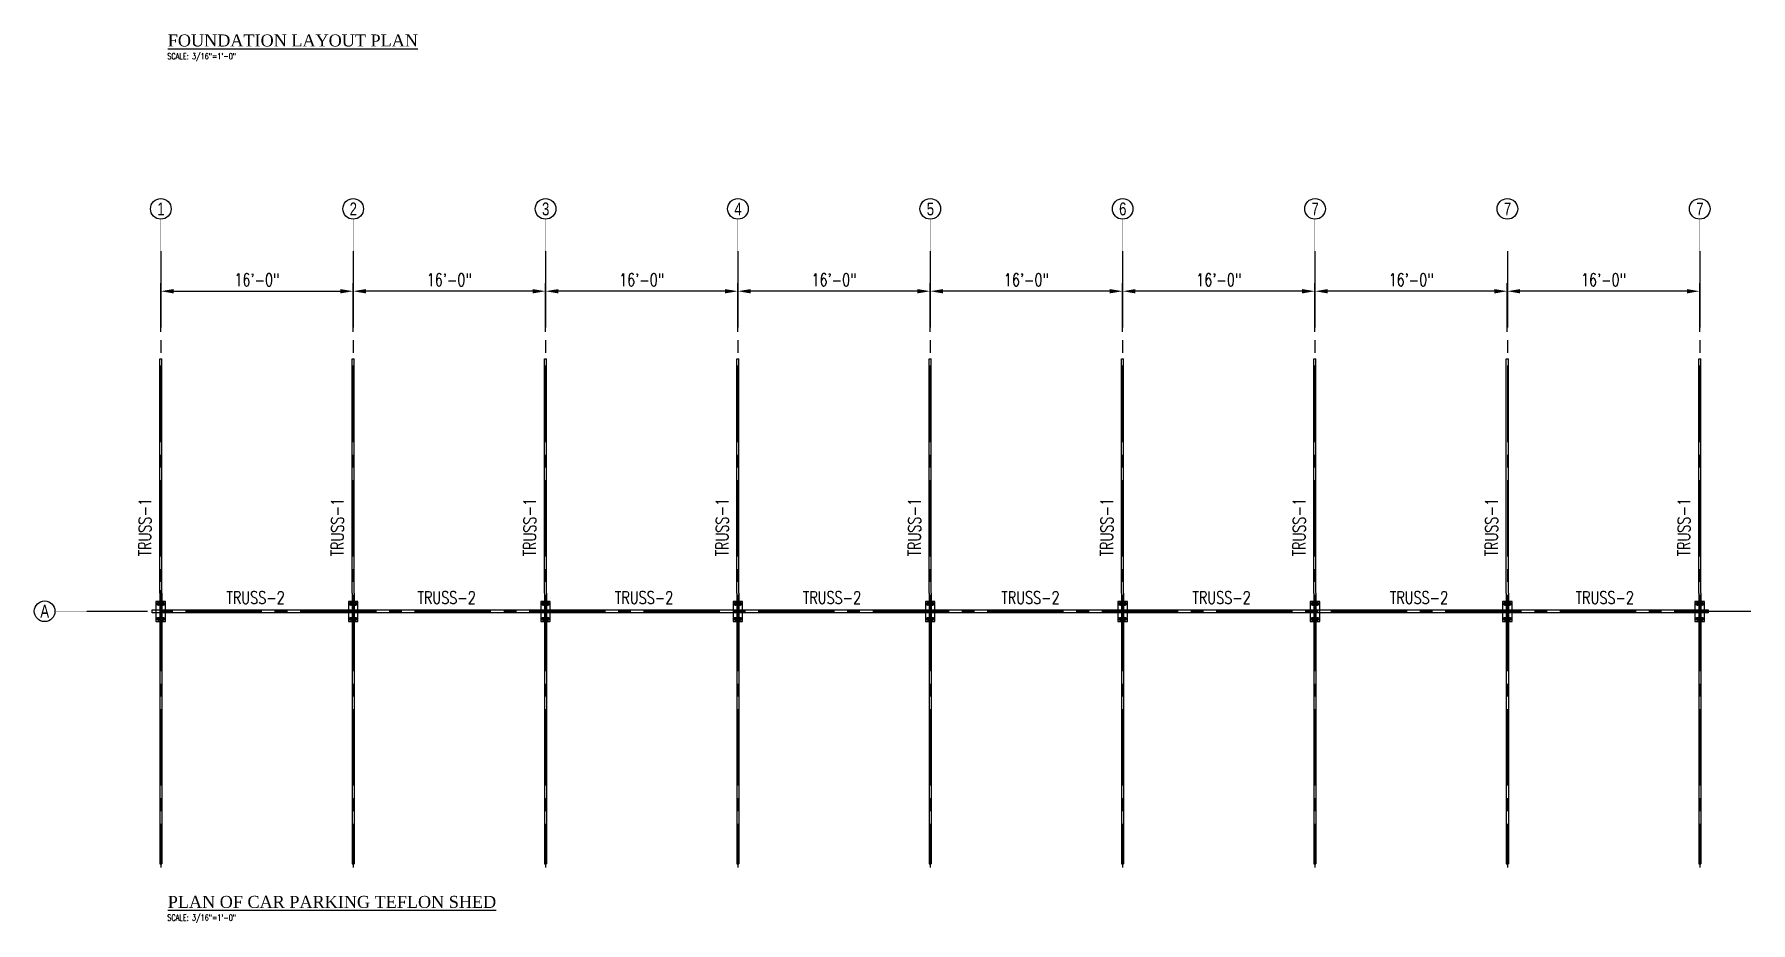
# Model space of a CAD drawing. Header units: inches. Extents: x 1454 to 3184, y -1691 to 428.
# Drawn here: x 1471 to 3184, y -1691 to -805 of the extents above; entities that cross this region are included whole.
import ezdxf
from ezdxf.enums import TextEntityAlignment as Align

# ---------------------------------------------------------------- set-up
doc = ezdxf.new("R2010")
doc.units = ezdxf.units.IN
doc.header["$LTSCALE"] = 10
doc.header["$MEASUREMENT"] = 0
for name, pattern in [('Amconstr', [9999, 9999, 0]), ('CENTER2', [28.575, 19.05, -3.175, 3.175, -3.175]), ('HIDDEN2', [0.1875, 0.125, -0.0625])]:
    doc.linetypes.add(name, pattern=pattern)
for name, color, linetype in [('A-TYP-DIM', 1, 'Continuous'), ('A-TYP-GRID-MARK', 5, 'Continuous'), ('A-TYP-H-TEXT', 2, 'Continuous'), ('A-TYP-SEC-MARK', 5, 'Continuous'), ('dim', 1, 'Continuous'), ('DIM DET', 2, 'Continuous'), ('HATCH', 8, 'Continuous'), ('SHADE COL', 4, 'Continuous'), ('SHADE I SEC BEAM', 11, 'HIDDEN2')]:
    doc.layers.add(name, color=color, linetype=linetype)
doc.styles.add('HADINGS', font='times.ttf')
doc.styles.add('rizwan', font='romans.shx', dxfattribs={"width": 0.75})
doc.styles.add('ROMANS', font='tahoma.ttf')
doc.styles.add('SEC-MARK', font='swisscl.ttf')
doc.dimstyles.new('STYLE-64', dxfattribs={"dimscale": 0, "dimtxt": 0.09375, "dimasz": 0.125, "dimexe": 0.0625, "dimexo": 0.0625, "dimgap": 0.03125, "dimtad": 1, "dimlfac": -1, "dimzin": 3, "dimdsep": 46, "dimlunit": 4, "dimtxsty": 'ROMANS', "dimcen": 0.125, "dimdle": 4, "dimclrd": 1, "dimclre": 1, "dimclrt": 2, "dimadec": 0, "dimazin": 0, "dimtfac": 0.5, "dimtix": 1, "dimtmove": 2, "dimatfit": 3, "dimldrblk": 'ARC', "dimfxl": 0, "dimfrac": 1, "dimtolj": 1, "dimtzin": 3, "dimarcsym": 0})

# ---------------------------------------------------------------- blocks, each defined once
blk = doc.blocks.new('*D581')
at = {"layer": 'A-TYP-DIM', "color": 1, "lineweight": -2, "ltscale": 1.5, "transparency": 16777216}
for p, q in [((1597.2, -1101.7), (1597.2, -1053.2)), ((1610, -1061.2), (1776.4, -1061.2)), ((1789.2, -1101.7), (1789.2, -1053.2))]:
    blk.add_line(p, q, dxfattribs=at)
at = {"layer": 'A-TYP-DIM', "color": 1, "ltscale": 1.5, "transparency": 16777216}
for points in [[(1610, -1059.1), (1610, -1063.4), (1597.2, -1061.2)], [(1776.4, -1059.1), (1776.4, -1063.4), (1789.2, -1061.2)]]:
    blk.add_solid(points, dxfattribs=at)
at = {"layer": 'Defpoints', "color": 0, "ltscale": 1.5, "transparency": 16777216}
for p in [(1789.2, -1061.2), (1597.2, -1117.7), (1789.2, -1117.7)]:
    blk.add_point(p, dxfattribs=at)
at = {"layer": 'A-TYP-DIM', "color": 2, "ltscale": 1.5, "transparency": 16777216, "insert": (1693.2, -1049.8), "char_height": 12.5, "attachment_point": 5, "style": 'rizwan'}
blk.add_mtext('\\A1;16\'-0"', dxfattribs=at)
blk = doc.blocks.new('ARC')
at = {"layer": 'dim', "color": 0, "linetype": 'ByBlock', "ltscale": 1.5}
for p, q in [((0.14, 0), (-1.16, 0)), ((-0.42, -0.32), (0, 0))]:
    blk.add_line(p, q, dxfattribs=at)
at = {"layer": 'dim', "color": 0, "ltscale": 1.5}
for p, q in [((-0.41, 0.34), (-0.26, 0.43)), ((0, 0), (-0.41, 0.34)), ((-0.28, -0.43), (0, 0)), ((-0.26, 0.43), (0, 0)), ((-0.42, -0.32), (-0.28, -0.43))]:
    blk.add_line(p, q, dxfattribs=at)
blk = doc.blocks.new('GRIDE-MARK')
at = {"layer": 'A-TYP-SEC-MARK', "color": 2, "const_width": 0.005}
blk.add_lwpolyline([(0, 0.5), (0, 0)], dxfattribs=at)
at = {"layer": 'A-TYP-SEC-MARK', "color": 2, "linetype": 'Continuous'}
blk.add_circle((0.001, 0.659), 0.161, dxfattribs=at)
at = {"layer": 'A-TYP-SEC-MARK', "color": 1, "style": 'SEC-MARK'}
blk.add_attdef('--', text='', height=0.2, dxfattribs=at).set_placement((0.003, 0.658), align=Align.MIDDLE_CENTER)
blk = doc.blocks.new('*D582')
at = {"layer": 'A-TYP-DIM', "color": 1, "lineweight": -2, "ltscale": 1.5, "transparency": 16777216}
for p, q in [((1789.2, -1101.7), (1789.2, -1053.2)), ((1968.4, -1061.2), (1802, -1061.2)), ((1981.2, -1101.7), (1981.2, -1053.2))]:
    blk.add_line(p, q, dxfattribs=at)
at = {"layer": 'A-TYP-DIM', "color": 1, "ltscale": 1.5, "transparency": 16777216}
for points in [[(1802, -1059.1), (1802, -1063.4), (1789.2, -1061.2)], [(1968.4, -1059.1), (1968.4, -1063.4), (1981.2, -1061.2)]]:
    blk.add_solid(points, dxfattribs=at)
at = {"layer": 'Defpoints', "color": 0, "ltscale": 1.5, "transparency": 16777216}
for p in [(1789.2, -1061.2), (1789.2, -1117.7), (1981.2, -1117.7)]:
    blk.add_point(p, dxfattribs=at)
at = {"layer": 'A-TYP-DIM', "color": 2, "ltscale": 1.5, "transparency": 16777216, "insert": (1885.2, -1049.8), "char_height": 12.5, "attachment_point": 5, "style": 'rizwan'}
blk.add_mtext('\\A1;16\'-0"', dxfattribs=at)
blk = doc.blocks.new('*D583')
at = {"layer": 'A-TYP-DIM', "color": 1, "lineweight": -2, "ltscale": 1.5, "transparency": 16777216}
for p, q in [((1981.2, -1101.7), (1981.2, -1053.2)), ((2160.4, -1061.2), (1994, -1061.2)), ((2173.2, -1101.7), (2173.2, -1053.2))]:
    blk.add_line(p, q, dxfattribs=at)
at = {"layer": 'A-TYP-DIM', "color": 1, "ltscale": 1.5, "transparency": 16777216}
for points in [[(1994, -1059.1), (1994, -1063.4), (1981.2, -1061.2)], [(2160.4, -1059.1), (2160.4, -1063.4), (2173.2, -1061.2)]]:
    blk.add_solid(points, dxfattribs=at)
at = {"layer": 'Defpoints', "color": 0, "ltscale": 1.5, "transparency": 16777216}
for p in [(1981.2, -1061.2), (1981.2, -1117.7), (2173.2, -1117.7)]:
    blk.add_point(p, dxfattribs=at)
at = {"layer": 'A-TYP-DIM', "color": 2, "ltscale": 1.5, "transparency": 16777216, "insert": (2077.2, -1049.8), "char_height": 12.5, "attachment_point": 5, "style": 'rizwan'}
blk.add_mtext('\\A1;16\'-0"', dxfattribs=at)
blk = doc.blocks.new('*D584')
at = {"layer": 'A-TYP-DIM', "color": 1, "lineweight": -2, "ltscale": 1.5, "transparency": 16777216}
for p, q in [((2173.2, -1101.7), (2173.2, -1053.2)), ((2352.4, -1061.2), (2186, -1061.2)), ((2365.2, -1101.7), (2365.2, -1053.2))]:
    blk.add_line(p, q, dxfattribs=at)
at = {"layer": 'A-TYP-DIM', "color": 1, "ltscale": 1.5, "transparency": 16777216}
for points in [[(2186, -1059.1), (2186, -1063.4), (2173.2, -1061.2)], [(2352.4, -1059.1), (2352.4, -1063.4), (2365.2, -1061.2)]]:
    blk.add_solid(points, dxfattribs=at)
at = {"layer": 'Defpoints', "color": 0, "ltscale": 1.5, "transparency": 16777216}
for p in [(2173.2, -1061.2), (2173.2, -1117.7), (2365.2, -1117.7)]:
    blk.add_point(p, dxfattribs=at)
at = {"layer": 'A-TYP-DIM', "color": 2, "ltscale": 1.5, "transparency": 16777216, "insert": (2269.2, -1049.8), "char_height": 12.5, "attachment_point": 5, "style": 'rizwan'}
blk.add_mtext('\\A1;16\'-0"', dxfattribs=at)
blk = doc.blocks.new('*D585')
at = {"layer": 'A-TYP-DIM', "color": 1, "lineweight": -2, "ltscale": 1.5, "transparency": 16777216}
for p, q in [((2365.2, -1101.7), (2365.2, -1053.2)), ((2544.4, -1061.2), (2378, -1061.2)), ((2557.2, -1101.7), (2557.2, -1053.2))]:
    blk.add_line(p, q, dxfattribs=at)
at = {"layer": 'A-TYP-DIM', "color": 1, "ltscale": 1.5, "transparency": 16777216}
for points in [[(2378, -1059.1), (2378, -1063.4), (2365.2, -1061.2)], [(2544.4, -1059.1), (2544.4, -1063.4), (2557.2, -1061.2)]]:
    blk.add_solid(points, dxfattribs=at)
at = {"layer": 'Defpoints', "color": 0, "ltscale": 1.5, "transparency": 16777216}
for p in [(2365.2, -1061.2), (2365.2, -1117.7), (2557.2, -1117.7)]:
    blk.add_point(p, dxfattribs=at)
at = {"layer": 'A-TYP-DIM', "color": 2, "ltscale": 1.5, "transparency": 16777216, "insert": (2461.2, -1049.8), "char_height": 12.5, "attachment_point": 5, "style": 'rizwan'}
blk.add_mtext('\\A1;16\'-0"', dxfattribs=at)
blk = doc.blocks.new('*D586')
at = {"layer": 'A-TYP-DIM', "color": 1, "lineweight": -2, "ltscale": 1.5, "transparency": 16777216}
for p, q in [((2557.2, -1101.7), (2557.2, -1053.2)), ((2736.4, -1061.2), (2570, -1061.2)), ((2749.2, -1101.7), (2749.2, -1053.2))]:
    blk.add_line(p, q, dxfattribs=at)
at = {"layer": 'A-TYP-DIM', "color": 1, "ltscale": 1.5, "transparency": 16777216}
for points in [[(2570, -1059.1), (2570, -1063.4), (2557.2, -1061.2)], [(2736.4, -1059.1), (2736.4, -1063.4), (2749.2, -1061.2)]]:
    blk.add_solid(points, dxfattribs=at)
at = {"layer": 'Defpoints', "color": 0, "ltscale": 1.5, "transparency": 16777216}
for p in [(2557.2, -1061.2), (2557.2, -1117.7), (2749.2, -1117.7)]:
    blk.add_point(p, dxfattribs=at)
at = {"layer": 'A-TYP-DIM', "color": 2, "ltscale": 1.5, "transparency": 16777216, "insert": (2653.2, -1049.8), "char_height": 12.5, "attachment_point": 5, "style": 'rizwan'}
blk.add_mtext('\\A1;16\'-0"', dxfattribs=at)
blk = doc.blocks.new('*D587')
at = {"layer": 'A-TYP-DIM', "color": 1, "lineweight": -2, "ltscale": 1.5, "transparency": 16777216}
for p, q in [((2749.2, -1101.7), (2749.2, -1053.2)), ((2928.4, -1061.2), (2762, -1061.2)), ((2941.2, -1101.7), (2941.2, -1053.2))]:
    blk.add_line(p, q, dxfattribs=at)
at = {"layer": 'A-TYP-DIM', "color": 1, "ltscale": 1.5, "transparency": 16777216}
for points in [[(2762, -1059.1), (2762, -1063.4), (2749.2, -1061.2)], [(2928.4, -1059.1), (2928.4, -1063.4), (2941.2, -1061.2)]]:
    blk.add_solid(points, dxfattribs=at)
at = {"layer": 'Defpoints', "color": 0, "ltscale": 1.5, "transparency": 16777216}
for p in [(2749.2, -1061.2), (2749.2, -1117.7), (2941.2, -1117.7)]:
    blk.add_point(p, dxfattribs=at)
at = {"layer": 'A-TYP-DIM', "color": 2, "ltscale": 1.5, "transparency": 16777216, "insert": (2845.2, -1049.8), "char_height": 12.5, "attachment_point": 5, "style": 'rizwan'}
blk.add_mtext('\\A1;16\'-0"', dxfattribs=at)
blk = doc.blocks.new('*D588')
at = {"layer": 'A-TYP-DIM', "color": 1, "lineweight": -2, "ltscale": 1.5, "transparency": 16777216}
for p, q in [((2941.2, -1101.7), (2941.2, -1053.2)), ((3120.4, -1061.2), (2954, -1061.2)), ((3133.2, -1101.7), (3133.2, -1053.2))]:
    blk.add_line(p, q, dxfattribs=at)
at = {"layer": 'A-TYP-DIM', "color": 1, "ltscale": 1.5, "transparency": 16777216}
for points in [[(2954, -1059.1), (2954, -1063.4), (2941.2, -1061.2)], [(3120.4, -1059.1), (3120.4, -1063.4), (3133.2, -1061.2)]]:
    blk.add_solid(points, dxfattribs=at)
at = {"layer": 'Defpoints', "color": 0, "ltscale": 1.5, "transparency": 16777216}
for p in [(2941.2, -1061.2), (2941.2, -1117.7), (3133.2, -1117.7)]:
    blk.add_point(p, dxfattribs=at)
at = {"layer": 'A-TYP-DIM', "color": 2, "ltscale": 1.5, "transparency": 16777216, "insert": (3037.2, -1049.8), "char_height": 12.5, "attachment_point": 5, "style": 'rizwan'}
blk.add_mtext('\\A1;16\'-0"', dxfattribs=at)

msp = doc.modelspace()

# ---------------------------------------------------------------- hatches: boundary and pattern name
at = {"layer": 'SHADE COL', "linetype": 'Amconstr', "lineweight": 25}
h = msp.add_hatch(color=250, dxfattribs=at)
h.dxf.hatch_style = 1
edge = h.paths.add_edge_path(flags=17)
edge.add_arc((1594.96492, -1373.232143), 1.25, -90, 270, ccw=False)
edge = h.paths.add_edge_path()
edge.add_arc((1594.96492, -1373.232143), 1.5, -90, 270, ccw=False)
h = msp.add_hatch(color=250, dxfattribs=at)
h.dxf.hatch_style = 1
edge = h.paths.add_edge_path(flags=17)
edge.add_arc((1594.96492, -1388.22647), 1.25, 90, 450)
edge = h.paths.add_edge_path()
edge.add_arc((1594.96492, -1388.22647), 1.5, 90, 450)
h = msp.add_hatch(color=250, dxfattribs=at)
h.dxf.hatch_style = 1
edge = h.paths.add_edge_path(flags=17)
edge.add_arc((1599.46492, -1373.232143), 1.25, -90, 270, ccw=False)
edge = h.paths.add_edge_path()
edge.add_arc((1599.46492, -1373.232143), 1.5, -90, 270, ccw=False)
h = msp.add_hatch(color=250, dxfattribs=at)
h.dxf.hatch_style = 1
edge = h.paths.add_edge_path(flags=17)
edge.add_arc((1599.46492, -1388.22647), 1.25, 90, 450)
edge = h.paths.add_edge_path()
edge.add_arc((1599.46492, -1388.22647), 1.5, 90, 450)
h = msp.add_hatch(color=250, dxfattribs=at)
h.dxf.hatch_style = 1
edge = h.paths.add_edge_path(flags=17)
edge.add_arc((1786.96492, -1373.232143), 1.25, -90, 270, ccw=False)
edge = h.paths.add_edge_path()
edge.add_arc((1786.96492, -1373.232143), 1.5, -90, 270, ccw=False)
h = msp.add_hatch(color=250, dxfattribs=at)
h.dxf.hatch_style = 1
edge = h.paths.add_edge_path(flags=17)
edge.add_arc((1786.96492, -1388.22647), 1.25, 90, 450)
edge = h.paths.add_edge_path()
edge.add_arc((1786.96492, -1388.22647), 1.5, 90, 450)
h = msp.add_hatch(color=250, dxfattribs=at)
h.dxf.hatch_style = 1
edge = h.paths.add_edge_path(flags=17)
edge.add_arc((1791.46492, -1373.232143), 1.25, -90, 270, ccw=False)
edge = h.paths.add_edge_path()
edge.add_arc((1791.46492, -1373.232143), 1.5, -90, 270, ccw=False)
h = msp.add_hatch(color=250, dxfattribs=at)
h.dxf.hatch_style = 1
edge = h.paths.add_edge_path(flags=17)
edge.add_arc((1791.46492, -1388.22647), 1.25, 90, 450)
edge = h.paths.add_edge_path()
edge.add_arc((1791.46492, -1388.22647), 1.5, 90, 450)
h = msp.add_hatch(color=250, dxfattribs=at)
h.dxf.hatch_style = 1
edge = h.paths.add_edge_path(flags=17)
edge.add_arc((1978.96492, -1373.232143), 1.25, -90, 270, ccw=False)
edge = h.paths.add_edge_path()
edge.add_arc((1978.96492, -1373.232143), 1.5, -90, 270, ccw=False)
h = msp.add_hatch(color=250, dxfattribs=at)
h.dxf.hatch_style = 1
edge = h.paths.add_edge_path(flags=17)
edge.add_arc((1978.96492, -1388.22647), 1.25, 90, 450)
edge = h.paths.add_edge_path()
edge.add_arc((1978.96492, -1388.22647), 1.5, 90, 450)
h = msp.add_hatch(color=250, dxfattribs=at)
h.dxf.hatch_style = 1
edge = h.paths.add_edge_path(flags=17)
edge.add_arc((1983.46492, -1373.232143), 1.25, -90, 270, ccw=False)
edge = h.paths.add_edge_path()
edge.add_arc((1983.46492, -1373.232143), 1.5, -90, 270, ccw=False)
h = msp.add_hatch(color=250, dxfattribs=at)
h.dxf.hatch_style = 1
edge = h.paths.add_edge_path(flags=17)
edge.add_arc((1983.46492, -1388.22647), 1.25, 90, 450)
edge = h.paths.add_edge_path()
edge.add_arc((1983.46492, -1388.22647), 1.5, 90, 450)
h = msp.add_hatch(color=250, dxfattribs=at)
h.dxf.hatch_style = 1
edge = h.paths.add_edge_path(flags=17)
edge.add_arc((2170.96492, -1373.232143), 1.25, -90, 270, ccw=False)
edge = h.paths.add_edge_path()
edge.add_arc((2170.96492, -1373.232143), 1.5, -90, 270, ccw=False)
h = msp.add_hatch(color=250, dxfattribs=at)
h.dxf.hatch_style = 1
edge = h.paths.add_edge_path(flags=17)
edge.add_arc((2170.96492, -1388.22647), 1.25, 90, 450)
edge = h.paths.add_edge_path()
edge.add_arc((2170.96492, -1388.22647), 1.5, 90, 450)
h = msp.add_hatch(color=250, dxfattribs=at)
h.dxf.hatch_style = 1
edge = h.paths.add_edge_path(flags=17)
edge.add_arc((2175.46492, -1373.232143), 1.25, -90, 270, ccw=False)
edge = h.paths.add_edge_path()
edge.add_arc((2175.46492, -1373.232143), 1.5, -90, 270, ccw=False)
h = msp.add_hatch(color=250, dxfattribs=at)
h.dxf.hatch_style = 1
edge = h.paths.add_edge_path(flags=17)
edge.add_arc((2175.46492, -1388.22647), 1.25, 90, 450)
edge = h.paths.add_edge_path()
edge.add_arc((2175.46492, -1388.22647), 1.5, 90, 450)
h = msp.add_hatch(color=250, dxfattribs=at)
h.dxf.hatch_style = 1
edge = h.paths.add_edge_path(flags=17)
edge.add_arc((2362.96492, -1373.232143), 1.25, -90, 270, ccw=False)
edge = h.paths.add_edge_path()
edge.add_arc((2362.96492, -1373.232143), 1.5, -90, 270, ccw=False)
h = msp.add_hatch(color=250, dxfattribs=at)
h.dxf.hatch_style = 1
edge = h.paths.add_edge_path(flags=17)
edge.add_arc((2362.96492, -1388.22647), 1.25, 90, 450)
edge = h.paths.add_edge_path()
edge.add_arc((2362.96492, -1388.22647), 1.5, 90, 450)
h = msp.add_hatch(color=250, dxfattribs=at)
h.dxf.hatch_style = 1
edge = h.paths.add_edge_path(flags=17)
edge.add_arc((2367.46492, -1373.232143), 1.25, -90, 270, ccw=False)
edge = h.paths.add_edge_path()
edge.add_arc((2367.46492, -1373.232143), 1.5, -90, 270, ccw=False)
h = msp.add_hatch(color=250, dxfattribs=at)
h.dxf.hatch_style = 1
edge = h.paths.add_edge_path(flags=17)
edge.add_arc((2367.46492, -1388.22647), 1.25, 90, 450)
edge = h.paths.add_edge_path()
edge.add_arc((2367.46492, -1388.22647), 1.5, 90, 450)
h = msp.add_hatch(color=250, dxfattribs=at)
h.dxf.hatch_style = 1
edge = h.paths.add_edge_path(flags=17)
edge.add_arc((2554.96492, -1373.232143), 1.25, -90, 270, ccw=False)
edge = h.paths.add_edge_path()
edge.add_arc((2554.96492, -1373.232143), 1.5, -90, 270, ccw=False)
h = msp.add_hatch(color=250, dxfattribs=at)
h.dxf.hatch_style = 1
edge = h.paths.add_edge_path(flags=17)
edge.add_arc((2554.96492, -1388.22647), 1.25, 90, 450)
edge = h.paths.add_edge_path()
edge.add_arc((2554.96492, -1388.22647), 1.5, 90, 450)
h = msp.add_hatch(color=250, dxfattribs=at)
h.dxf.hatch_style = 1
edge = h.paths.add_edge_path(flags=17)
edge.add_arc((2559.46492, -1373.232143), 1.25, -90, 270, ccw=False)
edge = h.paths.add_edge_path()
edge.add_arc((2559.46492, -1373.232143), 1.5, -90, 270, ccw=False)
h = msp.add_hatch(color=250, dxfattribs=at)
h.dxf.hatch_style = 1
edge = h.paths.add_edge_path(flags=17)
edge.add_arc((2559.46492, -1388.22647), 1.25, 90, 450)
edge = h.paths.add_edge_path()
edge.add_arc((2559.46492, -1388.22647), 1.5, 90, 450)
h = msp.add_hatch(color=250, dxfattribs=at)
h.dxf.hatch_style = 1
edge = h.paths.add_edge_path(flags=17)
edge.add_arc((2746.96492, -1373.232143), 1.25, -90, 270, ccw=False)
edge = h.paths.add_edge_path()
edge.add_arc((2746.96492, -1373.232143), 1.5, -90, 270, ccw=False)
h = msp.add_hatch(color=250, dxfattribs=at)
h.dxf.hatch_style = 1
edge = h.paths.add_edge_path(flags=17)
edge.add_arc((2746.96492, -1388.22647), 1.25, 90, 450)
edge = h.paths.add_edge_path()
edge.add_arc((2746.96492, -1388.22647), 1.5, 90, 450)
h = msp.add_hatch(color=250, dxfattribs=at)
h.dxf.hatch_style = 1
edge = h.paths.add_edge_path(flags=17)
edge.add_arc((2751.46492, -1373.232143), 1.25, -90, 270, ccw=False)
edge = h.paths.add_edge_path()
edge.add_arc((2751.46492, -1373.232143), 1.5, -90, 270, ccw=False)
h = msp.add_hatch(color=250, dxfattribs=at)
h.dxf.hatch_style = 1
edge = h.paths.add_edge_path(flags=17)
edge.add_arc((2751.46492, -1388.22647), 1.25, 90, 450)
edge = h.paths.add_edge_path()
edge.add_arc((2751.46492, -1388.22647), 1.5, 90, 450)
h = msp.add_hatch(color=250, dxfattribs=at)
h.dxf.hatch_style = 1
edge = h.paths.add_edge_path(flags=17)
edge.add_arc((2938.96492, -1373.232143), 1.25, -90, 270, ccw=False)
edge = h.paths.add_edge_path()
edge.add_arc((2938.96492, -1373.232143), 1.5, -90, 270, ccw=False)
h = msp.add_hatch(color=250, dxfattribs=at)
h.dxf.hatch_style = 1
edge = h.paths.add_edge_path(flags=17)
edge.add_arc((2938.96492, -1388.22647), 1.25, 90, 450)
edge = h.paths.add_edge_path()
edge.add_arc((2938.96492, -1388.22647), 1.5, 90, 450)
h = msp.add_hatch(color=250, dxfattribs=at)
h.dxf.hatch_style = 1
edge = h.paths.add_edge_path(flags=17)
edge.add_arc((2943.46492, -1373.232143), 1.25, -90, 270, ccw=False)
edge = h.paths.add_edge_path()
edge.add_arc((2943.46492, -1373.232143), 1.5, -90, 270, ccw=False)
h = msp.add_hatch(color=250, dxfattribs=at)
h.dxf.hatch_style = 1
edge = h.paths.add_edge_path(flags=17)
edge.add_arc((2943.46492, -1388.22647), 1.25, 90, 450)
edge = h.paths.add_edge_path()
edge.add_arc((2943.46492, -1388.22647), 1.5, 90, 450)
h = msp.add_hatch(color=250, dxfattribs=at)
h.dxf.hatch_style = 1
edge = h.paths.add_edge_path(flags=17)
edge.add_arc((3130.96492, -1373.232143), 1.25, -90, 270, ccw=False)
edge = h.paths.add_edge_path()
edge.add_arc((3130.96492, -1373.232143), 1.5, -90, 270, ccw=False)
h = msp.add_hatch(color=250, dxfattribs=at)
h.dxf.hatch_style = 1
edge = h.paths.add_edge_path(flags=17)
edge.add_arc((3130.96492, -1388.22647), 1.25, 90, 450)
edge = h.paths.add_edge_path()
edge.add_arc((3130.96492, -1388.22647), 1.5, 90, 450)
h = msp.add_hatch(color=250, dxfattribs=at)
h.dxf.hatch_style = 1
edge = h.paths.add_edge_path(flags=17)
edge.add_arc((3135.46492, -1373.232143), 1.25, -90, 270, ccw=False)
edge = h.paths.add_edge_path()
edge.add_arc((3135.46492, -1373.232143), 1.5, -90, 270, ccw=False)
h = msp.add_hatch(color=250, dxfattribs=at)
h.dxf.hatch_style = 1
edge = h.paths.add_edge_path(flags=17)
edge.add_arc((3135.46492, -1388.22647), 1.25, 90, 450)
edge = h.paths.add_edge_path()
edge.add_arc((3135.46492, -1388.22647), 1.5, 90, 450)

# ---------------------------------------------------------------- linework, layer by layer
at = {"layer": 'DIM DET', "color": 250, "linetype": 'CENTER2', "ltscale": 0.1}
msp.add_line((1597.21492, -1401.729306), (1597.21492, -1359.729306), dxfattribs=at)
at = {"layer": 'HATCH', "color": 9, "linetype": 'CENTER2', "ltscale": 0.4}
for p, q in [((1597.21492, -1021.207421), (1597.21492, -1636.364941)), ((1789.21492, -1021.207421), (1789.21492, -1636.364941)), ((1981.21492, -1021.207421), (1981.21492, -1636.364941)), ((2173.21492, -1021.207421), (2173.21492, -1636.364941)), ((2365.21492, -1021.207421), (2365.21492, -1636.364941)), ((2557.21492, -1021.207421), (2557.21492, -1636.364941)), ((2749.21492, -1021.207421), (2749.21492, -1636.364941)), ((2941.21492, -1021.207421), (2941.21492, -1636.364941)), ((3133.21492, -1021.207421), (3133.21492, -1636.364941)), ((3184.087118, -1380.729306), (1523.512538, -1380.729306))]:
    msp.add_line(p, q, dxfattribs=at)
at = {"layer": 'SHADE COL', "color": 250, "linetype": 'Amconstr', "lineweight": 25}
for p, q in [((1596.71492, -1373.232143), (1593.21492, -1373.232143)), ((1594.96492, -1374.982143), (1594.96492, -1371.482143)), ((1594.96492, -1386.47647), (1594.96492, -1389.97647)), ((1601.21492, -1373.232143), (1597.71492, -1373.232143)), ((1599.46492, -1374.982143), (1599.46492, -1371.482143)), ((1599.46492, -1386.47647), (1599.46492, -1389.97647)), ((1788.71492, -1373.232143), (1785.21492, -1373.232143)), ((1786.96492, -1374.982143), (1786.96492, -1371.482143)), ((1786.96492, -1386.47647), (1786.96492, -1389.97647)), ((1793.21492, -1373.232143), (1789.71492, -1373.232143)), ((1791.46492, -1374.982143), (1791.46492, -1371.482143)), ((1791.46492, -1386.47647), (1791.46492, -1389.97647)), ((1980.71492, -1373.232143), (1977.21492, -1373.232143)), ((1978.96492, -1374.982143), (1978.96492, -1371.482143)), ((1978.96492, -1386.47647), (1978.96492, -1389.97647)), ((1985.21492, -1373.232143), (1981.71492, -1373.232143)), ((1983.46492, -1374.982143), (1983.46492, -1371.482143)), ((1983.46492, -1386.47647), (1983.46492, -1389.97647)), ((2172.71492, -1373.232143), (2169.21492, -1373.232143)), ((2170.96492, -1374.982143), (2170.96492, -1371.482143)), ((2170.96492, -1386.47647), (2170.96492, -1389.97647)), ((2177.21492, -1373.232143), (2173.71492, -1373.232143)), ((2175.46492, -1374.982143), (2175.46492, -1371.482143)), ((2175.46492, -1386.47647), (2175.46492, -1389.97647)), ((2364.71492, -1373.232143), (2361.21492, -1373.232143)), ((2362.96492, -1374.982143), (2362.96492, -1371.482143)), ((2362.96492, -1386.47647), (2362.96492, -1389.97647)), ((2369.21492, -1373.232143), (2365.71492, -1373.232143)), ((2367.46492, -1374.982143), (2367.46492, -1371.482143)), ((2367.46492, -1386.47647), (2367.46492, -1389.97647)), ((2556.71492, -1373.232143), (2553.21492, -1373.232143)), ((2554.96492, -1374.982143), (2554.96492, -1371.482143)), ((2554.96492, -1386.47647), (2554.96492, -1389.97647)), ((2561.21492, -1373.232143), (2557.71492, -1373.232143)), ((2559.46492, -1374.982143), (2559.46492, -1371.482143)), ((2559.46492, -1386.47647), (2559.46492, -1389.97647)), ((2748.71492, -1373.232143), (2745.21492, -1373.232143)), ((2746.96492, -1374.982143), (2746.96492, -1371.482143)), ((2746.96492, -1386.47647), (2746.96492, -1389.97647)), ((2753.21492, -1373.232143), (2749.71492, -1373.232143)), ((2751.46492, -1374.982143), (2751.46492, -1371.482143)), ((2751.46492, -1386.47647), (2751.46492, -1389.97647)), ((2940.71492, -1373.232143), (2937.21492, -1373.232143)), ((2938.96492, -1374.982143), (2938.96492, -1371.482143)), ((2938.96492, -1386.47647), (2938.96492, -1389.97647)), ((2945.21492, -1373.232143), (2941.71492, -1373.232143)), ((2943.46492, -1374.982143), (2943.46492, -1371.482143)), ((2943.46492, -1386.47647), (2943.46492, -1389.97647)), ((3132.71492, -1373.232143), (3129.21492, -1373.232143)), ((3130.96492, -1374.982143), (3130.96492, -1371.482143)), ((3130.96492, -1386.47647), (3130.96492, -1389.97647)), ((3137.21492, -1373.232143), (3133.71492, -1373.232143)), ((3135.46492, -1374.982143), (3135.46492, -1371.482143)), ((3135.46492, -1386.47647), (3135.46492, -1389.97647)), ((1596.71492, -1388.22647), (1593.21492, -1388.22647)), ((1601.21492, -1388.22647), (1597.71492, -1388.22647)), ((1788.71492, -1388.22647), (1785.21492, -1388.22647)), ((1793.21492, -1388.22647), (1789.71492, -1388.22647)), ((1980.71492, -1388.22647), (1977.21492, -1388.22647)), ((1985.21492, -1388.22647), (1981.71492, -1388.22647)), ((2172.71492, -1388.22647), (2169.21492, -1388.22647)), ((2177.21492, -1388.22647), (2173.71492, -1388.22647)), ((2364.71492, -1388.22647), (2361.21492, -1388.22647)), ((2369.21492, -1388.22647), (2365.71492, -1388.22647)), ((2556.71492, -1388.22647), (2553.21492, -1388.22647)), ((2561.21492, -1388.22647), (2557.71492, -1388.22647)), ((2748.71492, -1388.22647), (2745.21492, -1388.22647)), ((2753.21492, -1388.22647), (2749.71492, -1388.22647)), ((2940.71492, -1388.22647), (2937.21492, -1388.22647)), ((2945.21492, -1388.22647), (2941.71492, -1388.22647)), ((3132.71492, -1388.22647), (3129.21492, -1388.22647)), ((3137.21492, -1388.22647), (3133.71492, -1388.22647))]:
    msp.add_line(p, q, dxfattribs=at)
at = {"layer": 'SHADE COL', "color": 2, "linetype": 'Amconstr', "lineweight": 25}
for points in [[(1592.46492, -1390.72647), (1601.96492, -1390.72647), (1601.96492, -1370.732143), (1592.46492, -1370.732143)], [(1784.46492, -1390.72647), (1793.96492, -1390.72647), (1793.96492, -1370.732143), (1784.46492, -1370.732143)], [(1976.46492, -1390.72647), (1985.96492, -1390.72647), (1985.96492, -1370.732143), (1976.46492, -1370.732143)], [(2168.46492, -1390.72647), (2177.96492, -1390.72647), (2177.96492, -1370.732143), (2168.46492, -1370.732143)], [(2360.46492, -1390.72647), (2369.96492, -1390.72647), (2369.96492, -1370.732143), (2360.46492, -1370.732143)], [(2552.46492, -1390.72647), (2561.96492, -1390.72647), (2561.96492, -1370.732143), (2552.46492, -1370.732143)], [(2744.46492, -1390.72647), (2753.96492, -1390.72647), (2753.96492, -1370.732143), (2744.46492, -1370.732143)], [(2936.46492, -1390.72647), (2945.96492, -1390.72647), (2945.96492, -1370.732143), (2936.46492, -1370.732143)], [(3128.46492, -1390.72647), (3137.96492, -1390.72647), (3137.96492, -1370.732143), (3128.46492, -1370.732143)]]:
    msp.add_lwpolyline(points, close=True, dxfattribs=at)
at = {"layer": 'SHADE COL', "linetype": 'Amconstr', "lineweight": 25}
for centre, radius in [((1594.96492, -1373.232143), 1.5), ((1594.96492, -1388.22647), 1.5), ((1594.96492, -1373.232143), 1.25), ((1594.96492, -1388.22647), 1.25), ((1599.46492, -1373.232143), 1.5), ((1599.46492, -1388.22647), 1.5), ((1599.46492, -1373.232143), 1.25), ((1599.46492, -1388.22647), 1.25), ((1786.96492, -1373.232143), 1.5), ((1786.96492, -1388.22647), 1.5), ((1786.96492, -1373.232143), 1.25), ((1786.96492, -1388.22647), 1.25), ((1791.46492, -1373.232143), 1.5), ((1791.46492, -1388.22647), 1.5), ((1791.46492, -1373.232143), 1.25), ((1791.46492, -1388.22647), 1.25), ((1978.96492, -1373.232143), 1.5), ((1978.96492, -1388.22647), 1.5), ((1978.96492, -1373.232143), 1.25), ((1978.96492, -1388.22647), 1.25), ((1983.46492, -1373.232143), 1.5), ((1983.46492, -1388.22647), 1.5), ((1983.46492, -1373.232143), 1.25), ((1983.46492, -1388.22647), 1.25), ((2170.96492, -1373.232143), 1.5), ((2170.96492, -1388.22647), 1.5), ((2170.96492, -1373.232143), 1.25), ((2170.96492, -1388.22647), 1.25), ((2175.46492, -1373.232143), 1.5), ((2175.46492, -1388.22647), 1.5), ((2175.46492, -1373.232143), 1.25), ((2175.46492, -1388.22647), 1.25), ((2362.96492, -1373.232143), 1.5), ((2362.96492, -1388.22647), 1.5), ((2362.96492, -1373.232143), 1.25), ((2362.96492, -1388.22647), 1.25), ((2367.46492, -1373.232143), 1.5), ((2367.46492, -1388.22647), 1.5), ((2367.46492, -1373.232143), 1.25), ((2367.46492, -1388.22647), 1.25), ((2554.96492, -1373.232143), 1.5), ((2554.96492, -1388.22647), 1.5), ((2554.96492, -1373.232143), 1.25), ((2554.96492, -1388.22647), 1.25), ((2559.46492, -1373.232143), 1.5), ((2559.46492, -1388.22647), 1.5), ((2559.46492, -1373.232143), 1.25), ((2559.46492, -1388.22647), 1.25), ((2746.96492, -1373.232143), 1.5), ((2746.96492, -1388.22647), 1.5), ((2746.96492, -1373.232143), 1.25), ((2746.96492, -1388.22647), 1.25), ((2751.46492, -1373.232143), 1.5), ((2751.46492, -1388.22647), 1.5), ((2751.46492, -1373.232143), 1.25), ((2751.46492, -1388.22647), 1.25), ((2938.96492, -1373.232143), 1.5), ((2938.96492, -1388.22647), 1.5), ((2938.96492, -1373.232143), 1.25), ((2938.96492, -1388.22647), 1.25), ((2943.46492, -1373.232143), 1.5), ((2943.46492, -1388.22647), 1.5), ((2943.46492, -1373.232143), 1.25), ((2943.46492, -1388.22647), 1.25), ((3130.96492, -1373.232143), 1.5), ((3130.96492, -1388.22647), 1.5), ((3130.96492, -1373.232143), 1.25), ((3130.96492, -1388.22647), 1.25), ((3135.46492, -1373.232143), 1.5), ((3135.46492, -1388.22647), 1.5), ((3135.46492, -1373.232143), 1.25), ((3135.46492, -1388.22647), 1.25)]:
    msp.add_circle(centre, radius, dxfattribs=at)
at = {"layer": 'SHADE I SEC BEAM', "linetype": 'Continuous', "ltscale": 2}
for p, q in [((1596.21492, -1362.729306), (1596.21492, -1128.729743)), ((1596.21492, -1128.729743), (1598.21492, -1128.729743)), ((1598.21492, -1362.729306), (1598.21492, -1128.729743)), ((1788.21492, -1362.729306), (1788.21492, -1128.729743)), ((1788.21492, -1128.729743), (1790.21492, -1128.729743)), ((1790.21492, -1362.729306), (1790.21492, -1128.729743)), ((1980.21492, -1362.729306), (1980.21492, -1128.729743)), ((1980.21492, -1128.729743), (1982.21492, -1128.729743)), ((1982.21492, -1362.729306), (1982.21492, -1128.729743)), ((2172.21492, -1362.729306), (2172.21492, -1128.729743)), ((2172.21492, -1128.729743), (2174.21492, -1128.729743)), ((2174.21492, -1362.729306), (2174.21492, -1128.729743)), ((2364.21492, -1362.729306), (2364.21492, -1128.729743)), ((2364.21492, -1128.729743), (2366.21492, -1128.729743)), ((2366.21492, -1362.729306), (2366.21492, -1128.729743)), ((2556.21492, -1362.729306), (2556.21492, -1128.729743)), ((2556.21492, -1128.729743), (2558.21492, -1128.729743)), ((2558.21492, -1362.729306), (2558.21492, -1128.729743)), ((2748.21492, -1362.729306), (2748.21492, -1128.729743)), ((2748.21492, -1128.729743), (2750.21492, -1128.729743)), ((2750.21492, -1362.729306), (2750.21492, -1128.729743)), ((2940.21492, -1362.729306), (2940.21492, -1128.729743)), ((2940.21492, -1128.729743), (2942.21492, -1128.729743)), ((2942.21492, -1362.729306), (2942.21492, -1128.729743)), ((3132.21492, -1362.729306), (3132.21492, -1128.729743)), ((3132.21492, -1128.729743), (3134.21492, -1128.729743)), ((3134.21492, -1362.729306), (3134.21492, -1128.729743)), ((1596.21492, -1362.729306), (1596.21492, -1632.728869)), ((1598.21492, -1362.729306), (1598.21492, -1632.728869)), ((1788.21492, -1362.729306), (1788.21492, -1632.728869)), ((1790.21492, -1362.729306), (1790.21492, -1632.728869)), ((1980.21492, -1362.729306), (1980.21492, -1632.728869)), ((1982.21492, -1362.729306), (1982.21492, -1632.728869)), ((2172.21492, -1362.729306), (2172.21492, -1632.728869)), ((2174.21492, -1362.729306), (2174.21492, -1632.728869)), ((2364.21492, -1362.729306), (2364.21492, -1632.728869)), ((2366.21492, -1362.729306), (2366.21492, -1632.728869)), ((2556.21492, -1362.729306), (2556.21492, -1632.728869)), ((2558.21492, -1362.729306), (2558.21492, -1632.728869)), ((2748.21492, -1362.729306), (2748.21492, -1632.728869)), ((2750.21492, -1362.729306), (2750.21492, -1632.728869)), ((2940.21492, -1362.729306), (2940.21492, -1632.728869)), ((2942.21492, -1362.729306), (2942.21492, -1632.728869)), ((3132.21492, -1362.729306), (3132.21492, -1632.728869)), ((3134.21492, -1362.729306), (3134.21492, -1632.728869)), ((1596.21492, -1632.728869), (1598.21492, -1632.728869)), ((1788.21492, -1632.728869), (1790.21492, -1632.728869)), ((1980.21492, -1632.728869), (1982.21492, -1632.728869)), ((2172.21492, -1632.728869), (2174.21492, -1632.728869)), ((2364.21492, -1632.728869), (2366.21492, -1632.728869)), ((2556.21492, -1632.728869), (2558.21492, -1632.728869)), ((2748.21492, -1632.728869), (2750.21492, -1632.728869)), ((2940.21492, -1632.728869), (2942.21492, -1632.728869)), ((3132.21492, -1632.728869), (3134.21492, -1632.728869))]:
    msp.add_line(p, q, dxfattribs=at)
msp.add_lwpolyline([(3141.71492, -1382.229306), (1588.71492, -1382.229306), (1588.71492, -1379.229306), (3141.71492, -1379.229306)], close=True, dxfattribs=at)

# ---------------------------------------------------------------- block references
at = {"layer": 'A-TYP-GRID-MARK'}
ref = msp.add_blockref('GRIDE-MARK', (1597.21492, -1021.207421), dxfattribs=dict(at, xscale=64, yscale=64, zscale=64))
ref.add_attrib('--', '1', dxfattribs={"layer": 'A-TYP-SEC-MARK', "color": 2, "height": 12.8, "style": 'SEC-MARK'}).set_placement((1597.399761, -979.080486), align=Align.MIDDLE_CENTER)
ref = msp.add_blockref('GRIDE-MARK', (1789.21492, -1021.207421), dxfattribs=dict(at, xscale=64, yscale=64, zscale=64))
ref.add_attrib('--', '2', dxfattribs={"layer": 'A-TYP-SEC-MARK', "color": 2, "height": 12.8, "style": 'SEC-MARK'}).set_placement((1789.399761, -979.080486), align=Align.MIDDLE_CENTER)
ref = msp.add_blockref('GRIDE-MARK', (1981.21492, -1021.207421), dxfattribs=dict(at, xscale=64, yscale=64, zscale=64))
ref.add_attrib('--', '3', dxfattribs={"layer": 'A-TYP-SEC-MARK', "color": 2, "height": 12.8, "style": 'SEC-MARK'}).set_placement((1981.399761, -979.080486), align=Align.MIDDLE_CENTER)
ref = msp.add_blockref('GRIDE-MARK', (2173.21492, -1021.207421), dxfattribs=dict(at, xscale=64, yscale=64, zscale=64))
ref.add_attrib('--', '4', dxfattribs={"layer": 'A-TYP-SEC-MARK', "color": 2, "height": 12.8, "style": 'SEC-MARK'}).set_placement((2173.399761, -979.080486), align=Align.MIDDLE_CENTER)
ref = msp.add_blockref('GRIDE-MARK', (2365.21492, -1021.207421), dxfattribs=dict(at, xscale=64, yscale=64, zscale=64))
ref.add_attrib('--', '5', dxfattribs={"layer": 'A-TYP-SEC-MARK', "color": 2, "height": 12.8, "style": 'SEC-MARK'}).set_placement((2365.399761, -979.080486), align=Align.MIDDLE_CENTER)
ref = msp.add_blockref('GRIDE-MARK', (2557.21492, -1021.207421), dxfattribs=dict(at, xscale=64, yscale=64, zscale=64))
ref.add_attrib('--', '6', dxfattribs={"layer": 'A-TYP-SEC-MARK', "color": 2, "height": 12.8, "style": 'SEC-MARK'}).set_placement((2557.399761, -979.080486), align=Align.MIDDLE_CENTER)
ref = msp.add_blockref('GRIDE-MARK', (2749.21492, -1021.207421), dxfattribs=dict(at, xscale=64, yscale=64, zscale=64))
ref.add_attrib('--', '7', dxfattribs={"layer": 'A-TYP-SEC-MARK', "color": 2, "height": 12.8, "style": 'SEC-MARK'}).set_placement((2749.399761, -979.080486), align=Align.MIDDLE_CENTER)
ref = msp.add_blockref('GRIDE-MARK', (2941.21492, -1021.207421), dxfattribs=dict(at, xscale=64, yscale=64, zscale=64))
ref.add_attrib('--', '7', dxfattribs={"layer": 'A-TYP-SEC-MARK', "color": 2, "height": 12.8, "style": 'SEC-MARK'}).set_placement((2941.399761, -979.080486), align=Align.MIDDLE_CENTER)
ref = msp.add_blockref('GRIDE-MARK', (3133.21492, -1021.207421), dxfattribs=dict(at, xscale=64, yscale=64, zscale=64))
ref.add_attrib('--', '7', dxfattribs={"layer": 'A-TYP-SEC-MARK', "color": 2, "height": 12.8, "style": 'SEC-MARK'}).set_placement((3133.399761, -979.080486), align=Align.MIDDLE_CENTER)
ref = msp.add_blockref('GRIDE-MARK', (1523.512538, -1380.729306), dxfattribs=dict(at, xscale=64, yscale=64, zscale=64, rotation=90))
ref.add_attrib('--', 'A', dxfattribs={"layer": 'A-TYP-SEC-MARK', "color": 2, "height": 12.8, "style": 'SEC-MARK'}).set_placement((1481.385603, -1380.544465), align=Align.MIDDLE_CENTER)

# ---------------------------------------------------------------- texts
at = {"layer": 'A-TYP-DIM', "color": 2, "ltscale": 1.5, "char_height": 12.5, "width": 113.4334451, "attachment_point": 5, "rotation": 90, "style": 'rizwan'}
for insert in [(1581.477323, -1296.71367), (1773.477323, -1296.71367), (1965.477323, -1296.71367), (2157.477323, -1296.71367), (2349.477323, -1296.71367), (2541.477323, -1296.71367), (2733.477323, -1296.71367), (2925.477323, -1296.71367), (3117.477323, -1296.71367)]:
    msp.add_mtext('\\A1;TRUSS-1', dxfattribs=dict(at, insert=insert))
at = {"layer": 'A-TYP-DIM', "color": 2, "ltscale": 1.5, "char_height": 12.5, "width": 62.85432728, "attachment_point": 5, "style": 'rizwan'}
for insert in [(1691.823763, -1367.041962), (1882.549169, -1367.041962), (2079.596964, -1367.041962), (2267.161193, -1367.041962), (2465.262702, -1367.041962), (2655.988108, -1367.041962), (2853.035904, -1367.041962), (3038.492669, -1367.041962)]:
    msp.add_mtext('\\A1;TRUSS-2', dxfattribs=dict(at, insert=insert))
at = {"layer": 'A-TYP-H-TEXT', "color": 3, "style": 'HADINGS'}
for s, p in [('%%UFOUNDATION LAYOUT PLAN', (1604.201278, -816.961764)), ('%%UPLAN OF CAR PARKING TEFLON SHED', (1604.201278, -1676.702752))]:
    msp.add_text(s, height=12, dxfattribs=at).set_placement(p)
at = {"layer": 'A-TYP-H-TEXT', "style": 'rizwan', "width": 0.75}
for p in [(1603.80778, -829.692423), (1603.80778, -1689.433412)]:
    msp.add_text('SCALE: 3/16"=1\'-0"', height=6, dxfattribs=at).set_placement(p)

# ---------------------------------------------------------------- dimensions: what is measured, and where the dimension line sits
at = {"layer": 'A-TYP-DIM', "ltscale": 1.5}
dim = msp.add_linear_dim(base=(1789.21492, -1061.219272), p1=(1597.21492, -1117.729306), p2=(1789.21492, -1117.729306), dimstyle='STYLE-64', override={"dimscale": 128, "dimtxt": 0.097656, "dimasz": 0.1, "dimexo": 0.125, "dimdec": 1, "dimlfac": 1, "dimtxsty": 'rizwan', "dimtmove": 0, "dimatfit": 2}, dxfattribs=at)
dim.commit()
dim.dimension.update_dxf_attribs({"geometry": '*D581', "text_midpoint": (1693.21492, -1049.778796)})
for base, p1, p2, picture, middle in [((1789.21492, -1061.219272), (1981.21492, -1117.729306), (1789.21492, -1117.729306), '*D582', (1885.21492, -1049.778796)), ((1981.21492, -1061.219272), (2173.21492, -1117.729306), (1981.21492, -1117.729306), '*D583', (2077.21492, -1049.778796)), ((2173.21492, -1061.219272), (2365.21492, -1117.729306), (2173.21492, -1117.729306), '*D584', (2269.21492, -1049.778796)), ((2365.21492, -1061.219272), (2557.21492, -1117.729306), (2365.21492, -1117.729306), '*D585', (2461.21492, -1049.778796)), ((2557.21492, -1061.219272), (2749.21492, -1117.729306), (2557.21492, -1117.729306), '*D586', (2653.21492, -1049.778796)), ((2749.21492, -1061.219272), (2941.21492, -1117.729306), (2749.21492, -1117.729306), '*D587', (2845.21492, -1049.778796)), ((2941.21492, -1061.219272), (3133.21492, -1117.729306), (2941.21492, -1117.729306), '*D588', (3037.21492, -1049.778796))]:
    dim = msp.add_linear_dim(base=base, p1=p1, p2=p2, angle=180, dimstyle='STYLE-64', override={"dimscale": 128, "dimtxt": 0.097656, "dimasz": 0.1, "dimexo": 0.125, "dimdec": 1, "dimlfac": 1, "dimtxsty": 'rizwan', "dimtmove": 0, "dimatfit": 2}, dxfattribs=at)
    dim.commit()
    dim.dimension.update_dxf_attribs({"geometry": picture, "text_midpoint": middle})

doc.saveas('drawing.dxf')
